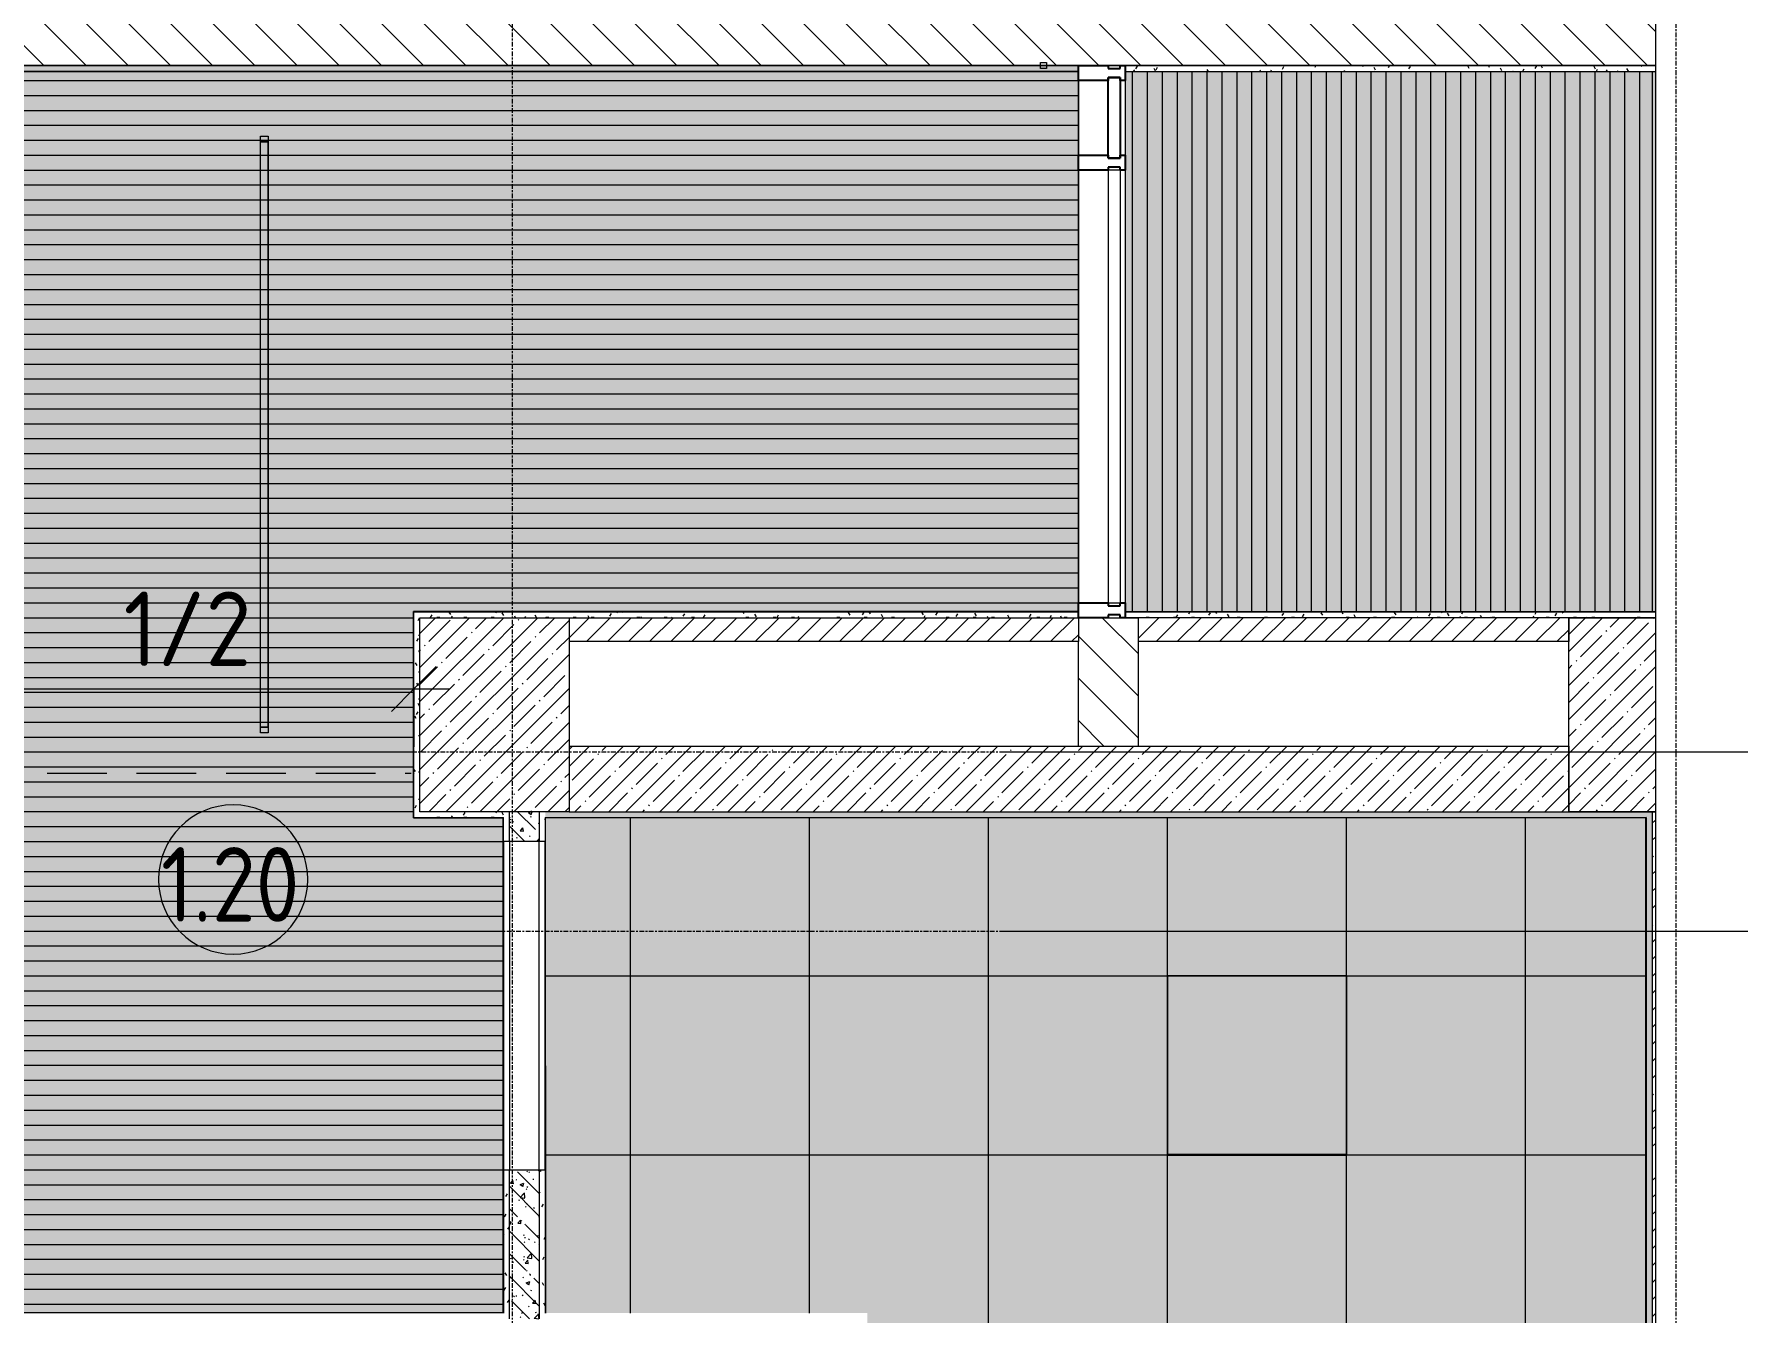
# Model space of a CAD drawing. Header units: millimetres. Extents: x 35928 to 232966, y -8553 to 29000.
# Drawn here: x 79058 to 84800, y 9221 to 13505 of the extents above; entities that cross this region are included whole.
import ezdxf

# ---------------------------------------------------------------- set-up
doc = ezdxf.new("R2010")
doc.units = ezdxf.units.MM
doc.linetypes.add('ADSK_Штрих_ш2 п1', pattern=[300, 200, -100])
doc.linetypes.add('Осевая', pattern=[31.75, 6.35, -4.7625, 15.875, -4.7625])
for name, color, linetype, lineweight in [('A-ANNO-DIMS', 7, 'Continuous', 9), ('A-ANNO-DIMS-100', 7, 'Continuous', 9), ('A-ANNO-NOTE', 7, 'Continuous', 9), ('A-AREA-IDEN', 7, 'Continuous', 9), ('A-CLNG-PATT', 7, 'Continuous', 9), ('A-DETL-2', 7, 'ADSK_Штрих_ш2 п1', 9), ('A-DETL-GENF', 7, 'Continuous', 9), ('A-GLAZ-CURT', 7, 'Continuous', 9), ('A-GLAZ-CURT-1', 7, 'Continuous', 25), ('A-GLAZ-CWMG', 7, 'Continuous', 9), ('A-GLAZ-CWMG-1', 7, 'Continuous', 25), ('A-WALL', 7, 'Continuous', 9), ('I-WALL', 7, 'Continuous', 9), ('S-COLS', 7, 'Continuous', 9), ('Оси', 7, 'Continuous', 9), ('Оси-2', 7, 'Осевая', 9)]:
    doc.layers.add(name, color=color, linetype=linetype, lineweight=lineweight)
for name, color, linetype, lineweight, true_color in [('A-CLNG-1', 7, 'Continuous', 9, 0xeaeaea), ('A-WALL-1', 7, 'Continuous', 9, 0x3c3c3c), ('A-WALL-FNSH-1', 7, 'Continuous', 9, 0x3c3c3c), ('E-LITE-EQPM-1', 7, 'Continuous', 9, 0xff8080), ('I-WALL-1', 7, 'Continuous', 9, 0x535353), ('S-COLS-1', 9, 'Continuous', 9, 0x808080), ('S-COLS-2', 7, 'Continuous', 9, 0x3c3c3c)]:
    doc.layers.add(name, color=color, linetype=linetype, lineweight=lineweight, true_color=true_color)
doc.layers.add('A-CLNG-PATT-1', color=7, linetype='Continuous', lineweight=9, transparency=1)
doc.styles.add('GOST Common', font='GOST_Common.ttf', dxfattribs={"width": 0.9, "height": 250})
doc.styles.add('ISOCPEUR', font='isocpeur.ttf', dxfattribs={"width": 0.9, "height": 250})
doc.dimstyles.new('ISO-2_5_0_9К_БОЛЬШОЙ', dxfattribs={"dimscale": 304.8, "dimtxt": 248.995294, "dimasz": 0.492126, "dimexe": 0.393701, "dimexo": 0.984252, "dimgap": 0, "dimtad": 1, "dimdec": 0, "dimrnd": 10, "dimzin": 0, "dimdsep": 46, "dimtxsty": 'ISOCPEUR', "dimblk1": 'OBLIQUE', "dimblk2": 'OBLIQUE', "dimsah": 1, "dimcen": 0.09, "dimdle": 0.393701, "dimazin": 0, "dimtfac": 1, "dimtdec": 4, "dimtix": 1, "dimtmove": 0, "dimatfit": 3, "dimfxl": 1, "dimtvp": 1, "dimtolj": 1, "dimtzin": 0, "dimarcsym": 2})
pattern_1 = [(45, (0, 0), (-57.02463, 57.02463), []), (45, (57.025, 0), (-57.02463, 57.02463), [100.806, -20.161, 3.353, -16.808])]
pattern_2 = [(135, (0, 0), (-70.71068, -70.71068), [])]
pattern_3 = [(0, (0, 0), (121.92, 30.48), [10.058, -81.382, 10.058, -81.382, -487.68]), (0, (0, 0), (121.92, 30.48), [-182.88, 10.058, -172.822, 10.058, -81.382, -213.36]), (0, (0, 0), (121.92, 30.48), [-457.2, 10.058, -50.902, 10.058, -142.342]), (120, (45.72, 15.24), (-87.356454, 90.345817), [10.058, -81.382, 10.058, -81.382, -487.68]), (120, (45.72, 15.24), (-87.356454, 90.345817), [-182.88, 10.058, -172.822, 10.058, -81.382, -213.36]), (120, (45.72, 15.24), (-87.356454, 90.345817), [-457.2, 10.058, -50.902, 10.058, -142.342]), (240, (60.96, 76.2), (-34.563546, -120.825817), [10.058, -81.382, 10.058, -81.382, -487.68]), (240, (60.96, 76.2), (-34.563546, -120.825817), [-182.88, 10.058, -172.822, 10.058, -81.382, -213.36]), (240, (60.96, 76.2), (-34.563546, -120.825817), [-457.2, 10.058, -50.902, 10.058, -142.342])]

# ---------------------------------------------------------------- blocks, each defined once
blk = doc.blocks.new('Системная панель - Стекло - 40мм-22736316-Сводный план потолков 1 этажа в осях 12-23')
at = {"layer": 'A-GLAZ-CURT-1'}
for p, q in [((-135, -40), (-135, 0)), ((-135, 0), (135, 0)), ((135, 0), (135, -40)), ((135, -40), (-135, -40))]:
    blk.add_line(p, q, dxfattribs=at)
blk = doc.blocks.new('Прямоугольный импост - Импост структурный с накладкой - 160мм Темный-30755835-Сводный план потолков 1 этажа в осях 12-23')
at = {"layer": 'A-GLAZ-CWMG'}
for p, q in [((82557, 13050), (82557, 11600)), ((82714, 13050), (82714, 11600))]:
    blk.add_line(p, q, dxfattribs=at)
blk = doc.blocks.new('Прямоугольный импост - Импост структурный с накладкой - 160мм Темный-30755840-Сводный план потолков 1 этажа в осях 12-23')
at = {"layer": 'A-GLAZ-CWMG-1'}
for p, q in [((0, 140), (-50, 140)), ((-50, 140), (-50, 40)), ((0, 40), (0, 140)), ((-50, 40), (-40, 40)), ((-40, 0), (-50, 0)), ((-50, 0), (-50, -17)), ((-40, 40), (-40, 0)), ((-10, 0), (-10, 40)), ((-10, 40), (0, 40)), ((0, 0), (-10, 0)), ((0, -17), (0, 0)), ((-50, -17), (0, -17))]:
    blk.add_line(p, q, dxfattribs=at)
blk = doc.blocks.new('Прямоугольный импост - Импост структурный с накладкой - 160мм Темный-32274873-Сводный план потолков 1 этажа в осях 12-23')
at = {"layer": 'A-GLAZ-CWMG'}
for p, q in [((82557, 13350), (82557, 13100)), ((82714, 13350), (82714, 13100))]:
    blk.add_line(p, q, dxfattribs=at)
blk = doc.blocks.new('Прямоугольный импост - Импост структурный с накладкой - 160мм Темный-30755836-Сводный план потолков 1 этажа в осях 12-23')
at = {"layer": 'A-GLAZ-CWMG-1'}
for p, q in [((25, 140), (-25, 140)), ((-25, 140), (-25, 40)), ((25, 40), (25, 140)), ((-25, 40), (-15, 40)), ((-15, 0), (-25, 0)), ((-25, 0), (-25, -17)), ((-15, 40), (-15, 0)), ((15, 0), (15, 40)), ((15, 40), (25, 40)), ((25, 0), (15, 0)), ((25, -17), (25, 0)), ((-25, -17), (25, -17))]:
    blk.add_line(p, q, dxfattribs=at)
blk = doc.blocks.new('Прямоугольный импост - Импост структурный с накладкой - 160мм Темный-30755843-Сводный план потолков 1 этажа в осях 12-23')
at = {"layer": 'A-GLAZ-CWMG-1'}
for p, q in [((-50, 40), (-50, 140)), ((-50, 140), (0, 140)), ((0, 140), (0, 40)), ((-40, 40), (-50, 40)), ((-50, 0), (-40, 0)), ((-50, -17), (-50, 0)), ((-40, 0), (-40, 40)), ((0, 40), (-10, 40)), ((-10, 40), (-10, 0)), ((-10, 0), (0, 0)), ((0, 0), (0, -17)), ((0, -17), (-50, -17))]:
    blk.add_line(p, q, dxfattribs=at)
blk = doc.blocks.new('Прямоугольный импост - Импост структурный с накладкой - 160мм Темный-30755837-Сводный план потолков 1 этажа в осях 12-23')
at = {"layer": 'A-GLAZ-CWMG'}
for p, q in [((82557, 13350), (82557, 13100)), ((82714, 13350), (82714, 13100))]:
    blk.add_line(p, q, dxfattribs=at)
blk = doc.blocks.new('Прямоугольный импост - Импост структурный с накладкой - 160мм Темный-30755838-Сводный план потолков 1 этажа в осях 12-23')
at = {"layer": 'A-GLAZ-CWMG'}
for p, q in [((82557, 13050), (82557, 11600)), ((82697, 13050), (82657, 13050)), ((82657, 13050), (82657, 11600)), ((82697, 13050), (82697, 11600)), ((82714, 13050), (82714, 11600)), ((82657, 11600), (82697, 11600))]:
    blk.add_line(p, q, dxfattribs=at)
blk = doc.blocks.new('BSC_Колонна _Прямоугольная - 650х500-V40-Сводный план потолков 1 этажа в осях 12-23')
at = {"layer": 'S-COLS-1'}
h = blk.add_hatch(dxfattribs=at)
h.set_pattern_fill('FP_54', color=256, style=0, pattern_type=2)
h.set_pattern_definition([(135, (11225, -80600), (-57.02463, -57.02463), []), (135, (11225, -80542.975), (-57.02463, -57.02463), [100.806, -20.161, 3.353, -16.808])])
h.paths.add_polyline_path([(325, -150.3), (325, 250), (-325, 250), (-325, -250), (325, -250)])
at = {"layer": 'S-COLS-2'}
for p, q in [((-325, 250), (325, 250)), ((-325, -250), (-325, 250)), ((325, 250), (325, -250)), ((325, -250), (-325, -250))]:
    blk.add_line(p, q, dxfattribs=at)
blk = doc.blocks.new('TLGD - TLGD01 OL ECP-V49-Сводный план потолков 1 этажа в осях 12-23')
at = {"layer": 'E-LITE-EQPM-1'}
for p, q in [((300, 300), (-300, 300)), ((-300, 300), (-300, -298.5)), ((300, 300), (-300, 300)), ((-300, 300), (-300, -300)), ((-300, -300), (-300, 300)), ((-300, 300), (300, 300)), ((300, 300), (-300, 300)), ((-300, 300), (-300, -300)), ((300, -298.5), (300, 300)), ((300, -300), (300, 300)), ((300, 300), (300, -300)), ((300, -300), (300, 300)), ((-300, -298.5), (-300, -300)), ((-300, -300), (300, -300)), ((300, -300), (-300, -300)), ((-300, -300), (300, -300)), ((-299.2, -300), (300, -300)), ((300, -300), (300, -298.5))]:
    blk.add_line(p, q, dxfattribs=at)
blk = doc.blocks.new('Прямоугольный импост - Импост структурный с накладкой - 160мм Темный-V52-Сводный план потолков 1 этажа в осях 12-23')
at = {"layer": 'A-GLAZ-CWMG'}
for p, q in [((82557, 13050), (82557, 11600)), ((82714, 13050), (82714, 11600))]:
    blk.add_line(p, q, dxfattribs=at)
blk = doc.blocks.new('Downlight - Strip - 2000 мм-27655400-Сводный план потолков 1 этажа в осях 12-23')
at = {"layer": 'E-LITE-EQPM-1'}
for p, q in [((-1000, -231.3), (-1000, -205.9)), ((-1000, -205.9), (-980.9, -205.9)), ((-980.9, -231.3), (-980.9, -205.9)), ((-980.9, -205.9), (981, -205.9)), ((-980.9, -205.9), (-980.9, -231.3)), ((-980.9, -231.3), (-980.9, -205.9)), ((-980.9, -205.9), (-980.9, -231.3)), ((-980.9, -205.9), (981, -205.9)), ((-980.9, -205.9), (981, -205.9)), ((981, -205.9), (981, -231.3)), ((981, -231.3), (981, -205.9)), ((981, -205.9), (1000, -205.9)), ((981, -231.3), (981, -205.9)), ((981, -205.9), (981, -231.3)), ((1000, -205.9), (1000, -231.3)), ((-980.9, -231.3), (-1000, -231.3)), ((981, -231.3), (-980.9, -231.3)), ((981, -231.3), (-980.9, -231.3)), ((-980.9, -231.3), (981, -231.3)), ((1000, -231.3), (981, -231.3))]:
    blk.add_line(p, q, dxfattribs=at)
blk = doc.blocks.new('DET_L_Линия разрыва - М100-30654842-Сводный план потолков 1 этажа в осях 12-23')
at = {"layer": 'A-DETL-GENF'}
blk.add_line((11739.9, 0), (0, 0), dxfattribs=at)
blk = doc.blocks.new('Марка_Помещения - Номер-25198446-Сводный план потолков 1 этажа в осях 12-23')
at = {"layer": 'A-AREA-IDEN'}
for start, end in [(360, 180), (180, 360)]:
    blk.add_arc((0, 0), 2.5, start, end, dxfattribs=at)
blk = doc.blocks.new('DIMBLOCK101-Сводный план потолков 1 этажа в осях 12-23')
at = {"layer": 'A-ANNO-DIMS-100'}
for p, q in [((78814.9, 11253.5), (78814.9, 11431.1)), ((80330, 11117.2), (80330, 11431.1)), ((78814.9, 11311.1), (80450, 11311.1)), ((78814.9, 11311.1), (78814.9, 11253.5)), ((80330, 11311.1), (80330, 11117.2))]:
    blk.add_line(p, q, dxfattribs=at)
at = {"layer": 'A-ANNO-DIMS-100', "lineweight": 20}
for p, q in [((78814.9, 11311.1), (78889.9, 11386.1)), ((80330, 11311.1), (80405, 11386.1)), ((78814.9, 11311.1), (78739.9, 11236.1)), ((80330, 11311.1), (80255, 11236.1))]:
    blk.add_line(p, q, dxfattribs=at)
at = {"layer": 'A-ANNO-DIMS-100', "color": 0, "insert": (79357, 11637.8), "char_height": 250, "width": 517.144, "attachment_point": 1, "line_spacing_factor": 1.149209, "style": 'ISOCPEUR'}
blk.add_mtext('1/2', dxfattribs=at)
blk = doc.blocks.new('_Oblique')
at = {"color": 0, "linetype": 'ByBlock', "lineweight": -2}
blk.add_line((-0.5, -0.5), (0.5, 0.5), dxfattribs=at)

msp = doc.modelspace()

# ---------------------------------------------------------------- hatches: boundary and pattern name
at = {"layer": 'A-ANNO-NOTE'}
for points in [[(84100, 3790), (84180, 3790), (84180, 4070), (84460, 4070), (84460, 10880), (80770, 10879.7), (80771, 9220), (81850, 9220), (81850, 3790), (84081, 3790)], [(82855, 9751), (82855, 10351), (83455, 10351), (83455, 9751)]]:
    msp.add_hatch(color=256, dxfattribs=at).paths.add_polyline_path(points)
at = {"layer": 'A-CLNG-PATT'}
h = msp.add_hatch(dxfattribs=at)
h.set_pattern_fill('FP_70', color=256, style=0, pattern_type=2)
h.set_pattern_definition([(0, (79139, 11300), (0, -50), [])])
h.paths.add_polyline_path([(80629, 9221), (80629, 10879), (80329, 10879), (80329, 11571), (82557, 11571), (82557, 13379), (77300.8, 13379), (77300.8, 12882.6), (77311.9, 12898.7), (77348, 12930.7), (77390.7, 12953.1), (77437.5, 12964.7), (77485.7, 12964.7), (77532.5, 12953.1), (77575.2, 12930.7), (77611.3, 12898.7), (77638.7, 12859.1), (77655.8, 12814), (77661.6, 12766.1), (77655.8, 12718.3), (77638.7, 12673.2), (77611.3, 12633.5), (77575.2, 12601.5), (77532.5, 12579.1), (77485.7, 12567.6), (77437.5, 12567.6), (77390.7, 12579.1), (77348, 12601.5), (77311.9, 12633.5), (77300.8, 12649.6), (77300.8, 11029), (76001, 11029), (76001, 10879), (75721, 10879), (75721, 10241), (75732.1, 10257.1), (75768.2, 10289.1), (75810.9, 10311.5), (75857.7, 10323), (75907.1, 10322.8), (75952.7, 10311.5), (75995.4, 10289.1), (76031.5, 10257.1), (76058.9, 10217.4), (76076, 10172.4), (76081.8, 10124.5), (76076, 10076.6), (76058.9, 10031.6), (76031.5, 9991.9), (75995.4, 9959.9), (75952.7, 9937.5), (75905.9, 9926), (75857.7, 9926), (75810.9, 9937.5), (75768.2, 9959.9), (75732.1, 9991.9), (75721, 10008), (75721, 9221), (80449.7, 9221)])
h = msp.add_hatch(dxfattribs=at)
h.set_pattern_fill('FP_71', color=256, style=0, pattern_type=2)
h.set_pattern_definition([(90, (83588.5, 12475), (50, -3e-15), [])])
h.paths.add_polyline_path([(84480, 11571), (84480, 13379), (82714, 13379), (82714, 11571), (83354.8, 11571)])
h = msp.add_hatch(dxfattribs=at)
h.set_pattern_fill('FP_65', color=256, style=0, pattern_type=2)
h.set_pattern_definition([(270, (82855, 7349.5), (600, 4e-14), []), (0, (82855, 7349.5), (0, 600), [])])
h.paths.add_polyline_path([(84100, 3790), (84180, 3790), (84180, 4070), (84460, 4070), (84460, 10880), (80770, 10879.7), (80771, 9220), (81850, 9220), (81850, 3790), (84081, 3790)])
h.paths.add_polyline_path([(83354.8, 4351), (82855, 4351), (82855, 4951), (83455, 4951), (83455, 4351)])
h.paths.add_polyline_path([(82855, 6151), (82855, 6751), (83455, 6751), (83455, 6151)])
h.paths.add_polyline_path([(82855, 7951), (82855, 8551), (83455, 8551), (83455, 7951)])
h.paths.add_polyline_path([(81851, 8021), (81851.9, 9221), (81859, 9220), (81859, 8021)])
h.paths.add_polyline_path([(82855, 9751), (82855, 10351), (83455, 10351), (83455, 9751)])
at = {"layer": 'A-CLNG-PATT-1'}
for points in [[(80628.5, 9221), (80628.5, 10879), (80328.5, 10879), (80328.5, 11571), (82556.5, 11571), (82556.5, 13380), (77300.3, 13380), (77300.3, 12881.9), (77311.9, 12898.7), (77348, 12930.7), (77390.7, 12953.1), (77437.5, 12964.7), (77485.7, 12964.7), (77532.5, 12953.1), (77575.2, 12930.7), (77611.3, 12898.7), (77638.7, 12859.1), (77655.8, 12814), (77661.6, 12766.1), (77655.8, 12718.3), (77638.7, 12673.2), (77611.3, 12633.5), (77575.2, 12601.5), (77532.5, 12579.1), (77485.7, 12567.6), (77437.5, 12567.6), (77390.7, 12579.1), (77348, 12601.5), (77311.9, 12633.5), (77300.3, 12650.3), (77300.3, 11029), (76000.5, 11029), (76000.5, 10879), (75720.5, 10879), (75720.5, 10240.3), (75732.1, 10257.1), (75768.2, 10289.1), (75810.9, 10311.5), (75857.7, 10323), (75906.6, 10322.9), (75952.7, 10311.5), (75995.4, 10289.1), (76031.5, 10257.1), (76058.9, 10217.4), (76076, 10172.4), (76081.8, 10124.5), (76076, 10076.6), (76058.9, 10031.6), (76031.5, 9991.9), (75995.4, 9959.9), (75952.7, 9937.5), (75905.9, 9926), (75857.7, 9926), (75810.9, 9937.5), (75768.2, 9959.9), (75732.1, 9991.9), (75720.5, 10008.7), (75720.5, 9221), (80449.7, 9221)], [(82714, 11570), (84480, 11570), (84479.9, 13380), (82714, 13380), (82714, 11590)], [(84490.7, 11570), (84490.7, 13380), (84480, 13380), (84480, 11570)]]:
    msp.add_hatch(color=256, dxfattribs=at).paths.add_polyline_path(points)
at = {"layer": 'I-WALL'}
h = msp.add_hatch(dxfattribs=at)
h.set_pattern_fill('FP_20', color=256, style=0, pattern_type=2)
h.set_pattern_definition(pattern_2)
h.paths.add_polyline_path([(84490.7, 13400), (84490.7, 13600), (68650, 13600), (68650, 13400), (84081, 13400)])
h = msp.add_hatch(dxfattribs=at)
h.set_pattern_fill('FP_58', color=256, style=0, pattern_type=2)
h.set_pattern_definition(pattern_3)
h.paths.add_polyline_path([(81902.3, 13380), (82557, 13380), (82557, 13400), (77299.8, 13400), (77299.8, 13380), (78997.2, 13380)])
h = msp.add_hatch(dxfattribs=at)
h.set_pattern_fill('FP_58', color=256, style=0, pattern_type=2)
h.set_pattern_definition(pattern_3)
h.paths.add_polyline_path([(84490.7, 13380), (84490.7, 13400), (82714, 13400), (82714, 13380), (84081, 13380)])
h = msp.add_hatch(dxfattribs=at)
h.set_pattern_fill('FP_58', color=256, style=0, pattern_type=2)
h.set_pattern_definition(pattern_3)
h.paths.add_polyline_path([(82557, 11550), (82557, 11570), (80330, 11570), (80330, 11550), (81902.3, 11550)])
h = msp.add_hatch(dxfattribs=at)
h.set_pattern_fill('FP_58', color=256, style=0, pattern_type=2)
h.set_pattern_definition(pattern_3)
h.paths.add_polyline_path([(80350, 10880), (80350, 11550), (80330, 11550), (80330, 10880)])
h = msp.add_hatch(dxfattribs=at)
h.set_pattern_fill('FP_38', color=256, style=0, pattern_type=2)
h.set_pattern_definition([(45, (0, 0), (-35.35534, 35.35534), [])])
h.paths.add_polyline_path([(84200, 11470), (84200, 11550), (82757, 11550), (82757, 11470), (83354.8, 11470)])
h.paths.add_polyline_path([(82557, 11470), (82557, 11550), (80850, 11550), (80850, 11470), (81902.3, 11470)])
h = msp.add_hatch(dxfattribs=at)
h.set_pattern_fill('FP_20', color=256, style=0, pattern_type=2)
h.set_pattern_definition(pattern_2)
h.paths.add_polyline_path([(82757, 11120), (82757, 11550), (82557, 11550), (82557, 11120)])
h = msp.add_hatch(dxfattribs=at)
h.set_pattern_fill('FP_58', color=256, style=0, pattern_type=2)
h.set_pattern_definition(pattern_3)
h.paths.add_polyline_path([(84490.7, 11550), (84490.7, 11570), (82714, 11570), (82714, 11550), (83354.8, 11550)])
h = msp.add_hatch(dxfattribs=at)
h.set_pattern_fill('FP_1', color=256, style=0, pattern_type=2)
h.set_pattern_definition(pattern_1)
h.paths.add_polyline_path([(84200, 10900), (84200, 11120), (80850, 11120), (80850, 10900), (83354.8, 10900)])
h = msp.add_hatch(dxfattribs=at)
h.set_pattern_fill('FP_58', color=256, style=0, pattern_type=2)
h.set_pattern_definition(pattern_3)
h.paths.add_polyline_path([(80650, 10880), (80650, 10900), (80350, 10900), (80350, 10880), (80630, 10880)])
h = msp.add_hatch(dxfattribs=at)
h.set_pattern_fill('FP_58', color=256, style=0, pattern_type=2)
h.set_pattern_definition(pattern_3)
h.paths.add_polyline_path([(80650, 9200), (80650, 9700), (80630, 9700), (80630, 9200)])
h.paths.add_polyline_path([(80650, 10800), (80650, 10880), (80630, 10880), (80630, 10800)])
h = msp.add_hatch(dxfattribs=at)
h.set_pattern_fill('FP_22', color=256, style=0, pattern_type=2)
h.set_pattern_definition([(135, (0, 0), (-75.43415, -75.43415), [106.68, -17.78, 3.556, -17.78]), (135, (0, 75.39), (-75.43415, -75.43415), []), (50, (0, 0), (127.52922, -11.15758), [13.335, -146.685]), (355, (0, 0), (-24.66966, 133.74002), [10.668, -117.348]), (100.451, (10.63, -0.93), (102.85973, 122.58178), [11.333, -124.663]), (46.184, (0, 35.56), (189.75516, -29.43036), [20.002, -220.027]), (96.636, (15.81, 33.1), (166.1822, 173.1996), [17, -186.995]), (351.184, (0, 35.56), (166.18393, 173.19757), [16.002, -176.022]), (21, (17.78, 26.67), (106.13027, -71.58603), [13.335, -146.685]), (326, (17.78, 26.67), (43.26188, 128.93175), [10.668, -117.348]), (71.451, (26.62, 20.7), (149.39198, 57.34505), [11.333, -124.663]), (37.5, (0, 0), (2.162228, 59.188357), [3.353, -112.573, 3.353, -115.773, -117.792]), (37.5, (0, 0), (2.162228, 59.188357), [-235.052, 3.353, -114.44]), (7.5, (0, 0), (46.773857, 70.12615), [3.353, -64.567, 3.353, -109.906, -44.894]), (7.5, (0, 0), (46.773857, 70.12615), [-181.178, 3.353, -41.542]), (327.5, (-39.65, 0), (94.91367, -4.010093), [3.353, -41.097, 3.353, -135.331, -184.023]), (327.5, (-39.65, 0), (94.91367, -4.010093), [-183.134, 3.353, -180.67]), (317.5, (-57.43, 0), (103.69057, 17.79882), [3.353, -54.432, 3.353, -88.748, -130.683]), (317.5, (-57.43, 0), (103.69057, 17.79882), [-149.885, 3.353, -127.33])])
h.paths.add_polyline_path([(80750, 9200), (80750, 9700), (80650, 9700), (80650, 9200)])
h.paths.add_polyline_path([(80650, 10800), (80750, 10800), (80750, 10900), (80650, 10900)])
h = msp.add_hatch(dxfattribs=at)
h.set_pattern_fill('FP_58', color=256, style=0, pattern_type=2)
h.set_pattern_definition(pattern_3)
h.paths.add_polyline_path([(80750, 9200), (80770, 9200), (80770, 9700), (80750, 9700)])
h.paths.add_polyline_path([(80770, 10800), (80770, 10900), (80750, 10900), (80750, 10800)])
h = msp.add_hatch(dxfattribs=at)
h.set_pattern_fill('FP_58', color=256, style=0, pattern_type=2)
h.set_pattern_definition(pattern_3)
h.paths.add_polyline_path([(84480, 10880), (84480, 10900), (80770, 10900), (80771, 10880), (84460, 10880)])
h = msp.add_hatch(dxfattribs=at)
h.set_pattern_fill('FP_58', color=256, style=0, pattern_type=2)
h.set_pattern_definition(pattern_3)
h.paths.add_polyline_path([(84460, 4050), (84480, 4050), (84480, 10880), (84460, 10879), (84460, 4070)])
h = msp.add_hatch(dxfattribs=at)
h.set_pattern_fill('FP_1', color=256, style=0, pattern_type=2)
h.set_pattern_definition(pattern_1)
h.paths.add_polyline_path([(84490.7, 4050), (84490.7, 10900), (84480, 10900), (84480, 4050)])
at = {"layer": 'S-COLS-1'}
h = msp.add_hatch(dxfattribs=at)
h.set_pattern_fill('FP_1', color=256, style=0, pattern_type=2)
h.set_pattern_definition(pattern_1)
h.paths.add_polyline_path([(84200, 10900), (84490.7, 10900), (84490.7, 11550), (84200, 11550)])

# ---------------------------------------------------------------- linework, layer by layer
at = {"layer": 'A-ANNO-NOTE'}
for p, q in [((84460, 10880), (80770, 10879.7)), ((80770, 10879.7), (80771, 9220)), ((84460, 4070), (84460, 10880)), ((82855, 9751), (82855, 10351)), ((82855, 10351), (83455, 10351)), ((83455, 10351), (83455, 9751)), ((83455, 9751), (82855, 9751))]:
    msp.add_line(p, q, dxfattribs=at)
at = {"layer": 'A-CLNG-1'}
for p, q in [((82556.5, 13380), (82556.5, 11571)), ((82556.5, 13379), (77300.8, 13379)), ((82557, 11571), (82557, 13379)), ((82714, 13379), (82714, 11571)), ((84480, 13379), (82714, 13379)), ((82556.5, 11571), (80328.5, 11571)), ((80328.5, 11571), (80328.5, 10879)), ((82714, 11571), (84480, 11571)), ((82714, 11570), (83354.8, 11570)), ((80328.5, 10879), (80628.5, 10879)), ((80628.5, 10879), (80628.5, 9221)), ((80629, 9221), (80629, 10879)), ((82855, 10351), (83455, 10351)), ((82855, 9751), (82855, 10351)), ((83455, 10351), (83455, 9751)), ((83455, 9751), (82855, 9751)), ((80629, 9221), (75720.5, 9221))]:
    msp.add_line(p, q, dxfattribs=at)
at = {"layer": 'A-DETL-2'}
msp.add_line((77300.8, 11029), (80320.8, 11029), dxfattribs=at)
at = {"layer": 'A-WALL'}
for p, q in [((82557, 13380), (77299.8, 13380)), ((82714, 13380), (84490.7, 13380)), ((82557, 11570), (82557, 11470)), ((80330, 10880), (80630, 10880)), ((80630, 10800), (80630, 10880)), ((80770, 10880), (80770, 10800)), ((80770, 10880), (84460, 10880)), ((80850, 10900), (84480, 10900)), ((84460, 10880), (84460, 4070)), ((80630, 9700), (80630, 9220)), ((80770, 9700), (80770, 9220))]:
    msp.add_line(p, q, dxfattribs=at)
at = {"layer": 'A-WALL-1'}
for p, q in [((84490.7, 13400), (70309.8, 13400)), ((77279.8, 13400), (82557, 13400)), ((82430, 13390), (82430, 13410)), ((82430, 13410), (82450, 13410)), ((82450, 13390), (82430, 13390)), ((82450, 13410), (82450, 13390)), ((82557, 13400), (82557, 13380)), ((82714, 13380), (82714, 13400)), ((82714, 13400), (84490.7, 13400)), ((80330, 11570), (82557, 11570)), ((80330, 10880), (80330, 11570)), ((80850, 11550), (82557, 11550)), ((82557, 11550), (82757, 11550)), ((82714, 11550), (82714, 11570)), ((84490.7, 11550), (82714, 11550)), ((82757, 11550), (82757, 11120)), ((83354.8, 11570), (84490.7, 11570)), ((84200, 11550), (84200, 11470)), ((82557, 11470), (80850, 11470)), ((82557, 11120), (82557, 11470)), ((84200, 11470), (82757, 11470)), ((80850, 11120), (84200, 11120)), ((84200, 11120), (84200, 10900)), ((80650, 10800), (80650, 10900)), ((80750, 10900), (80750, 10800)), ((84480, 10900), (84490.7, 10900)), ((84480, 10900), (84480, 4050)), ((80770, 10800), (80630, 10800)), ((80630, 9700), (80770, 9700)), ((80650, 9200), (80650, 9700)), ((80750, 9700), (80750, 9200))]:
    msp.add_line(p, q, dxfattribs=at)
at = {"layer": 'A-WALL-FNSH-1'}
for p, q in [((82557, 13380), (82557, 13379)), ((82757, 13379), (82757, 13380)), ((82557, 13379), (82556.5, 13379)), ((84490.7, 13379), (84480, 13379)), ((80329, 10879), (80329, 11571)), ((82556.5, 11571), (82557, 11571)), ((82557, 11571), (82557, 11570)), ((82757, 11570), (82757, 11571)), ((84480, 11571), (84490.7, 11571)), ((80629, 10879), (80628.5, 10879)), ((80771, 10800), (80771, 10880)), ((84459, 10879), (80771, 10879)), ((84459, 4071), (84459, 10879)), ((80630, 10800), (80629, 10800)), ((80771, 10800), (80770, 10800)), ((80629, 9700), (80630, 9700)), ((80770, 9700), (80771, 9700)), ((80771, 9700), (80771, 9221)), ((79165, 9221), (79165, 9220)), ((80265, 9220), (80265, 9221))]:
    msp.add_line(p, q, dxfattribs=at)
at = {"layer": 'I-WALL-1'}
for p, q in [((84480, 13380), (84480, 11570)), ((80630, 10800), (80630, 9700)), ((80650, 10800), (80650, 9700)), ((80750, 9700), (80750, 10800)), ((80770, 9700), (80770, 10800)), ((80771, 9700), (80771, 10800))]:
    msp.add_line(p, q, dxfattribs=at)
at = {"layer": 'S-COLS-2'}
for p, q in [((84200, 10900), (84200, 11550)), ((84200, 11550), (84490.7, 11550)), ((84490.7, 10900), (84200, 10900))]:
    msp.add_line(p, q, dxfattribs=at)
at = {"layer": 'Оси'}
for p, q in [((81700, 13400), (84200, 13400)), ((82300, 11100), (84800, 11100)), ((82300, 10500), (84800, 10500))]:
    msp.add_line(p, q, dxfattribs=at)
at = {"layer": 'Оси-2'}
for p, q in [((80660, 593.7), (80660, 24890.1)), ((84560, 593.7), (84560, 19415.1)), ((39228, 13400), (81700, 13400)), ((39228, 11100), (82300, 11100)), ((40498, 10500), (82300, 10500))]:
    msp.add_line(p, q, dxfattribs=at)

# ---------------------------------------------------------------- block references
at = {"layer": 'A-AREA-IDEN', "xscale": 99.99999999999993, "yscale": 99.99999999999993, "zscale": 99.99999999999993}
msp.add_blockref('Марка_Помещения - Номер-25198446-Сводный план потолков 1 этажа в осях 12-23', (79724.1, 10672.7), dxfattribs=at)
at = {"layer": 'A-DETL-GENF', "rotation": 90.00000000000031}
msp.add_blockref('DET_L_Линия разрыва - М100-30654842-Сводный план потолков 1 этажа в осях 12-23', (84490.7, 3301.1), dxfattribs=at)
at = {"layer": 'A-GLAZ-CURT', "rotation": 269.9999999999999}
msp.add_blockref('Системная панель - Стекло - 40мм-22736316-Сводный план потолков 1 этажа в осях 12-23', (82697, 13225), dxfattribs=at)
at = {"layer": 'A-GLAZ-CWMG', "rotation": 89.99999999999993}
msp.add_blockref('Прямоугольный импост - Импост структурный с накладкой - 160мм Темный-30755843-Сводный план потолков 1 этажа в осях 12-23', (82697, 13400), dxfattribs=at)
at = {"layer": 'A-GLAZ-CWMG'}
for name in ['Прямоугольный импост - Импост структурный с накладкой - 160мм Темный-32274873-Сводный план потолков 1 этажа в осях 12-23', 'Прямоугольный импост - Импост структурный с накладкой - 160мм Темный-30755837-Сводный план потолков 1 этажа в осях 12-23', 'Прямоугольный импост - Импост структурный с накладкой - 160мм Темный-30755837-Сводный план потолков 1 этажа в осях 12-23', 'Прямоугольный импост - Импост структурный с накладкой - 160мм Темный-30755835-Сводный план потолков 1 этажа в осях 12-23', 'Прямоугольный импост - Импост структурный с накладкой - 160мм Темный-30755838-Сводный план потолков 1 этажа в осях 12-23', 'Прямоугольный импост - Импост структурный с накладкой - 160мм Темный-V52-Сводный план потолков 1 этажа в осях 12-23']:
    msp.add_blockref(name, (0, 0), dxfattribs=at)
at = {"layer": 'A-GLAZ-CWMG', "extrusion": (0, 0, -1), "rotation": 270.0000000000001}
for name, p in [('Прямоугольный импост - Импост структурный с накладкой - 160мм Темный-30755836-Сводный план потолков 1 этажа в осях 12-23', (-82697, 13075)), ('Прямоугольный импост - Импост структурный с накладкой - 160мм Темный-30755840-Сводный план потолков 1 этажа в осях 12-23', (-82697, 11550))]:
    msp.add_blockref(name, p, dxfattribs=at)
at = {"layer": 'E-LITE-EQPM-1', "rotation": 90}
msp.add_blockref('Downlight - Strip - 2000 мм-27655400-Сводный план потолков 1 этажа в осях 12-23', (79610.4, 12164), dxfattribs=at)
at = {"layer": 'E-LITE-EQPM-1'}
msp.add_blockref('TLGD - TLGD01 OL ECP-V49-Сводный план потолков 1 этажа в осях 12-23', (83155, 10049.5), dxfattribs=at)
at = {"layer": 'S-COLS', "rotation": 270.0000000000007}
msp.add_blockref('BSC_Колонна _Прямоугольная - 650х500-V40-Сводный план потолков 1 этажа в осях 12-23', (80600, 11225), dxfattribs=at)

# ---------------------------------------------------------------- texts
at = {"layer": 'A-AREA-IDEN', "insert": (79482.2, 10781.3), "char_height": 250, "width": 606.076, "attachment_point": 1, "style": 'GOST Common'}
msp.add_mtext('1.20', dxfattribs=at)

# ---------------------------------------------------------------- dimensions: what is measured, and where the dimension line sits
at = {"layer": 'A-ANNO-DIMS'}
dim = msp.add_linear_dim(base=(80330, 11311.1), p1=(78814.9, 10953.5), p2=(80330, 11417.2), text='1/2', dimstyle='ISO-2_5_0_9К_БОЛЬШОЙ', override={"dimpost": '<>', "dimfxl": 1584.466701}, dxfattribs=at)
dim.commit()
dim.dimension.update_dxf_attribs({"geometry": 'DIMBLOCK101-Сводный план потолков 1 этажа в осях 12-23', "text_midpoint": (79572.5, 11436.1)})

doc.saveas('drawing.dxf')
